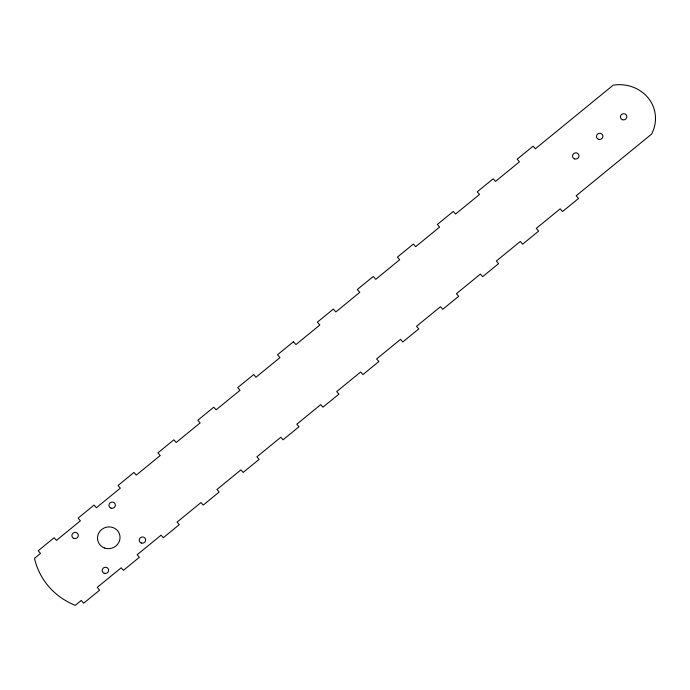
<?xml version="1.0" encoding="UTF-8"?>
<svg xmlns="http://www.w3.org/2000/svg" width="690" height="690" viewBox="0 0 690 690"><rect width="100%" height="100%" fill="white"/><g stroke="black" fill="none" stroke-linecap="round" stroke-linejoin="round"><path stroke-width="1.03" d="M293.448 341.731L277.484 354.789L279.95 357.636L256.007 377.214L253.696 374.549L237.731 387.599L240.042 390.273L216.099 409.851L213.779 407.186L197.814 420.236L200.135 422.901L176.183 442.488L173.871 439.815L157.907 452.873L160.218 455.538L136.275 475.117L133.955 472.452L117.99 485.51L120.31 488.175L96.359 507.754L94.047 505.089L78.082 518.138L80.394 520.812L56.451 540.391L54.139 537.726L38.174 550.775L40.486 553.44L34.5 558.339A71.363 68.172 -20.1 0 0 75.288 605.328L81.273 600.438L83.68 603.207L99.645 590.157L97.238 587.38L121.19 567.801L123.398 570.345L139.363 557.296L137.146 554.743L161.098 535.164L163.306 537.717L179.271 524.659L177.063 522.114L201.006 502.536L203.222 505.08L219.187 492.03L216.971 489.477L240.922 469.899L243.13 472.443L259.095 459.393L256.887 456.84L280.83 437.262L283.047 439.815L299.003 426.756L296.795 424.212L320.738 404.625L322.954 407.178L338.919 394.119L336.703 391.575L360.654 371.996L362.906 374.584L378.87 361.534L376.619 358.938L400.562 339.359L402.813 341.955L418.778 328.897L416.527 326.301L440.479 306.722L442.73 309.318L458.695 296.26L456.444 293.673L480.387 274.094L482.638 276.681L498.603 263.632L496.352 261.036L520.295 241.457L522.649 244.165L538.614 231.107L536.259 228.399L560.211 208.82L562.557 211.528L578.522 198.479L576.176 195.77L651.576 134.11A35.285 33.706 -20.1 0 0 647.574 97.212A37.898 36.208 -20.1 0 0 613.151 85.189L535.388 148.773L533.103 146.151L517.146 159.2L519.423 161.831L495.472 181.41L493.195 178.788L477.23 191.837L479.507 194.459L455.564 214.047L453.287 211.416L437.322 224.474L439.599 227.096L415.647 246.675L413.37 244.053L397.406 257.111L399.691 259.733L375.74 279.312L373.264 276.466L357.308 289.515L359.775 292.37L335.832 311.949L333.356 309.103L317.391 322.152L319.867 324.999L295.915 344.586L293.448 341.731M104.785 548.076A11.333 10.833 -20.1 0 0 119.905 535.707A11.333 10.833 -20.1 0 0 101.637 529.558A11.333 10.833 -20.1 0 0 104.785 548.076M104.259 573.304A3.243 3.096 -20.1 0 0 108.572 569.776A3.243 3.096 -20.1 0 0 103.353 568.017A3.243 3.096 -20.1 0 0 104.259 573.304M73.968 538.416A3.243 3.096 -20.1 0 0 78.289 534.888A3.243 3.096 -20.1 0 0 73.071 533.129A3.243 3.096 -20.1 0 0 73.968 538.416M141.295 543.021A3.243 3.096 -20.1 0 0 145.616 539.485A3.243 3.096 -20.1 0 0 140.398 537.726A3.243 3.096 -20.1 0 0 141.295 543.021M111.012 508.133A3.243 3.096 -20.1 0 0 115.334 504.597A3.243 3.096 -20.1 0 0 110.115 502.838A3.243 3.096 -20.1 0 0 111.012 508.133M574.598 158.898A3.243 3.096 -20.1 0 0 578.919 155.362A3.243 3.096 -20.1 0 0 573.692 153.603A3.243 3.096 -20.1 0 0 574.598 158.898M598.541 139.311A3.243 3.096 -20.1 0 0 602.862 135.783A3.243 3.096 -20.1 0 0 597.644 134.024A3.243 3.096 -20.1 0 0 598.541 139.311M622.484 119.732A3.243 3.096 -20.1 0 0 626.805 116.205A3.243 3.096 -20.1 0 0 621.587 114.445A3.243 3.096 -20.1 0 0 622.484 119.732"/></g></svg>
